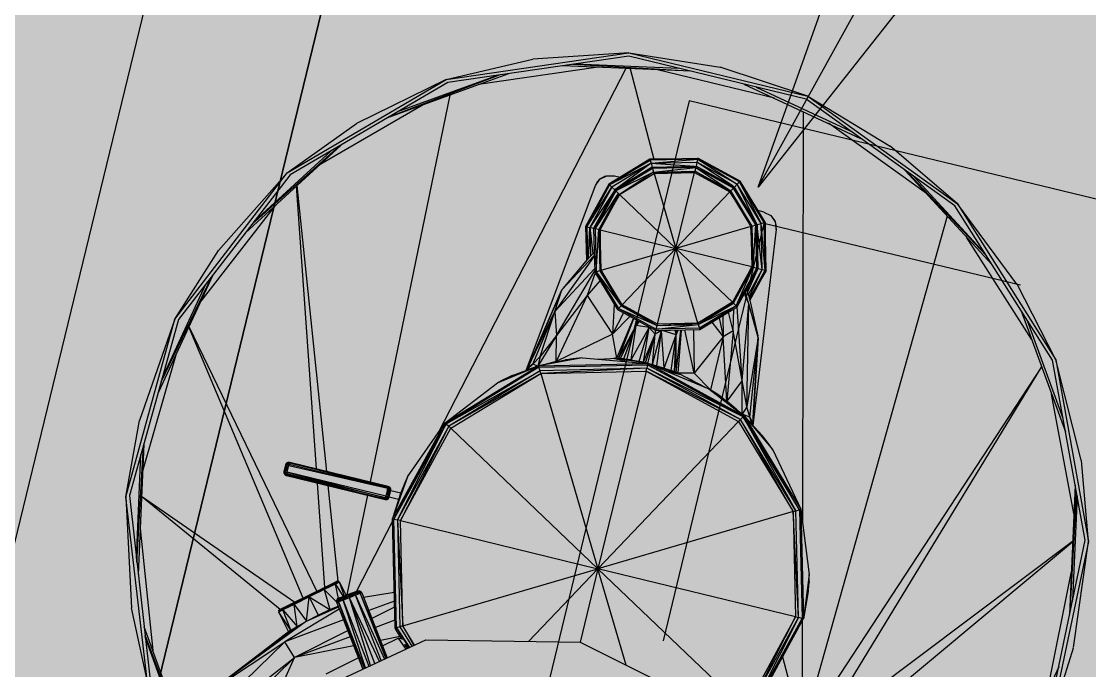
# Model space of a CAD drawing. Header units: millimetres. Extents: x 4980 to 19099, y 3891 to 5773.
# Drawn here: x 12221.74 to 12253.32, y 4739.64 to 4758.84 of the extents above; entities that cross this region are included whole.
import ezdxf

# ---------------------------------------------------------------- set-up
doc = ezdxf.new("R2010")
doc.units = ezdxf.units.MM
doc.linetypes.add('DASHED', pattern=[19.05, 12.7, -6.35])
doc.layers.add('Kıtc-002 Çizgi', color=7, linetype='Continuous')
doc.layers.add('Kıtc-031 Müşteri Mevcut', color=30, linetype='Continuous')
doc.styles.get("Standard").update_dxf_attribs({"font": 'stylu.ttf', "height": 10})
doc.dimstyles.new('ISO-25', dxfattribs={"dimtxt": 2.5, "dimasz": 5, "dimexe": 1.25, "dimexo": 0.625, "dimtad": 1, "dimdec": 0, "dimtxsty": 'Standard', "dimblk": 'ARCHTICK', "dimcen": 2.5, "dimclrd": 256, "dimclre": 256, "dimclrt": 256, "dimadec": 0, "dimazin": 0, "dimtfac": 1, "dimtdec": 0, "dimtmove": 0, "dimatfit": 3, "dimldrblk": 'ARCHTICK', "dimfxl": 1, "dimlwd": -1, "dimlwe": -1, "dimarcsym": 0})

# ---------------------------------------------------------------- blocks, each defined once
blk = doc.blocks.new('A$C4DAE0E02')
at = {"layer": 'Kıtc-002 Çizgi'}
blk.add_lwpolyline([(0, 0), (48.305, 0), (48.305, 57), (0, 57)], close=True, dxfattribs=at)
blk = doc.blocks.new('A$C3AF727DF')
at = {"layer": 'Kıtc-002 Çizgi'}
blk.add_lwpolyline([(0, 0), (90, 0), (90, 52), (0, 52), (0, 0)], dxfattribs=at)
at = {"layer": 'Kıtc-002 Çizgi', "color": 4, "linetype": 'DASHED'}
blk.add_lwpolyline([(3, 3), (87, 3), (87, 49), (3, 49)], close=True, dxfattribs=at)
blk = doc.blocks.new('A$C2F745399')
at = {"layer": 'Kıtc-031 Müşteri Mevcut', "linetype": 'Continuous'}
for p, q in [((10.456, 46.607), (15.85, 47.402)), ((15.85, 47.402), (13.012, 47.209)), ((15.85, 47.402), (18.552, 46.975)), ((15.85, 47.402), (21.147, 46.113)), ((10.456, 46.607), (13.012, 47.209)), ((15.851, 47.302), (10.506, 46.519)), ((14.19, 47.059), (17.637, 46.868)), ((14.271, 47.07), (17.337, 46.941)), ((21.1, 46.025), (15.851, 47.302)), ((12.296, 46.781), (8.722, 45.475)), ((15.767, 46.936), (10.227, 36.178)), ((14.945, 46.971), (11.414, 46.46)), ((17.694, 46.854), (13.893, 47.015)), ((15.898, 46.93), (16.59, 44.258)), ((20.16, 46.054), (16.699, 46.896)), ((21.147, 46.113), (18.552, 46.975)), ((5.755, 43.846), (10.456, 46.607)), ((10.506, 46.519), (5.843, 43.789)), ((10.456, 46.607), (7.804, 45.307)), ((12.018, 46.741), (8.783, 45.511)), ((9.07, 45.679), (11.95, 46.731)), ((19.258, 46.473), (22.708, 44.87)), ((10.565, 46.149), (8.21, 34.707)), ((19.614, 46.387), (22.398, 45.093)), ((21.147, 46.113), (23.578, 44.638)), ((21.147, 46.113), (25.573, 42.929)), ((9.775, 45.86), (6.684, 44.064)), ((25.488, 42.873), (21.1, 46.025)), ((21.007, 45.661), (20.985, 33.56)), ((5.755, 43.846), (7.804, 45.307)), ((24.654, 43.238), (21.753, 45.315)), ((7.336, 44.663), (4.524, 42.08)), ((4.724, 42.34), (7.294, 44.638)), ((23.579, 44.637), (23.58, 44.636)), ((25.573, 42.929), (23.58, 44.636)), ((4.783, 42.416), (7.042, 44.492)), ((16.475, 44.256), (15.258, 43.515)), ((15.258, 43.515), (16.484, 44.223)), ((16.484, 44.223), (15.283, 43.493)), ((16.475, 44.256), (17.897, 44.288)), ((17.89, 44.256), (16.475, 44.256)), ((16.475, 44.256), (16.484, 44.223)), ((17.89, 44.256), (16.484, 44.223)), ((16.484, 44.223), (16.51, 44.136)), ((16.51, 44.136), (17.89, 44.256)), ((17.89, 44.256), (17.868, 44.167)), ((17.898, 44.288), (17.89, 44.256)), ((17.89, 44.256), (19.061, 43.515)), ((19.123, 43.581), (17.89, 44.256)), ((17.89, 44.256), (19.147, 43.605)), ((19.147, 43.605), (17.898, 44.288)), ((16.51, 44.136), (15.283, 43.493)), ((16.51, 44.136), (15.349, 43.429)), ((16.544, 44.02), (15.437, 43.345)), ((15.437, 43.345), (16.556, 43.98)), ((16.556, 43.98), (15.467, 43.316)), ((16.51, 44.136), (15.471, 43.366)), ((16.51, 44.136), (17.868, 44.167)), ((16.51, 44.136), (17.796, 44.048)), ((16.51, 44.136), (16.544, 44.02)), ((16.544, 44.02), (17.84, 44.049)), ((17.83, 44.009), (16.544, 44.02)), ((16.544, 44.02), (16.556, 43.98)), ((17.83, 44.009), (16.556, 43.98)), ((16.556, 43.98), (16.588, 43.871)), ((16.588, 43.871), (17.83, 44.009)), ((17.83, 44.009), (17.803, 43.898)), ((17.84, 44.049), (17.83, 44.009)), ((17.83, 44.009), (18.869, 43.316)), ((18.948, 43.397), (17.83, 44.009)), ((17.83, 44.009), (18.977, 43.427)), ((17.868, 44.167), (17.84, 44.049)), ((18.977, 43.427), (17.84, 44.049)), ((18.934, 43.451), (17.868, 44.167)), ((19.061, 43.515), (17.868, 44.167)), ((24.018, 43.929), (26.593, 41.126)), ((2.436, 39.52), (5.755, 43.846)), ((5.843, 43.789), (2.543, 39.511)), ((5.755, 43.846), (3.722, 41.556)), ((14.872, 43.472), (15.001, 43.659)), ((14.912, 43.553), (15.001, 43.659)), ((15.001, 43.659), (15.202, 43.766)), ((15.156, 43.751), (15.001, 43.659)), ((15.025, 43.68), (15.001, 43.659)), ((15.025, 43.68), (15.156, 43.751)), ((15.156, 43.751), (15.202, 43.766)), ((15.202, 43.766), (15.429, 43.766)), ((15.429, 43.766), (15.601, 43.724)), ((16.588, 43.871), (15.467, 43.316)), ((16.588, 43.871), (15.581, 43.208)), ((15.581, 43.208), (16.599, 43.829)), ((16.588, 43.871), (17.803, 43.898)), ((16.588, 43.871), (17.793, 43.857)), ((16.588, 43.871), (16.599, 43.829)), ((16.599, 43.829), (17.793, 43.857)), ((16.599, 43.829), (17.247, 41.616)), ((17.247, 41.616), (17.793, 43.857)), ((17.803, 43.898), (17.793, 43.857)), ((17.793, 43.857), (18.84, 43.284)), ((18.84, 43.284), (17.803, 43.898)), ((18.869, 43.316), (17.803, 43.898)), ((19.123, 43.581), (19.147, 43.605)), ((19.887, 42.389), (19.147, 43.605)), ((24.062, 43.897), (26.424, 41.393)), ((24.303, 43.724), (26.377, 41.467)), ((6.62, 35.094), (6.033, 43.466)), ((6.04, 43.473), (6.915, 35.022)), ((12.82, 38.008), (14.872, 43.472)), ((15.258, 43.515), (14.575, 42.266)), ((15.258, 43.515), (14.608, 42.258)), ((15.283, 43.493), (14.608, 42.258)), ((14.608, 42.258), (15.349, 43.429)), ((15.349, 43.429), (14.697, 42.237)), ((15.418, 43.311), (14.697, 42.237)), ((15.437, 43.345), (14.814, 42.208)), ((15.467, 43.316), (14.814, 42.208)), ((15.467, 43.316), (14.855, 42.198)), ((14.912, 43.553), (14.872, 43.472)), ((15.283, 43.493), (15.258, 43.515)), ((15.349, 43.429), (15.283, 43.493)), ((15.437, 43.345), (15.349, 43.429)), ((15.467, 43.316), (15.437, 43.345)), ((15.549, 43.239), (15.467, 43.316)), ((18.84, 43.284), (17.247, 41.616)), ((18.84, 43.284), (18.869, 43.316)), ((19.502, 42.277), (18.84, 43.284)), ((18.84, 43.284), (19.46, 42.264)), ((18.869, 43.316), (18.948, 43.397)), ((19.502, 42.277), (18.869, 43.316)), ((18.948, 43.397), (18.977, 43.427)), ((19.61, 42.308), (18.948, 43.397)), ((19.65, 42.32), (18.948, 43.397)), ((18.977, 43.427), (19.061, 43.515)), ((19.65, 42.32), (18.977, 43.427)), ((19.061, 43.515), (19.123, 43.581)), ((19.629, 42.354), (19.061, 43.515)), ((19.766, 42.354), (19.061, 43.515)), ((19.123, 43.581), (19.766, 42.354)), ((19.855, 42.38), (19.123, 43.581)), ((19.887, 42.389), (19.123, 43.581)), ((14.855, 42.198), (15.549, 43.239)), ((15.549, 43.239), (14.965, 42.171)), ((15.581, 43.208), (14.965, 42.171)), ((15.008, 42.161), (15.581, 43.208)), ((15.581, 43.208), (15.549, 43.239)), ((15.581, 43.208), (17.247, 41.616)), ((5.402, 42.887), (3.199, 40.059)), ((19.85, 42.69), (19.678, 42.732)), ((19.85, 42.69), (20.052, 42.585)), ((28.375, 38.306), (25.488, 42.873)), ((27.33, 40.556), (25.573, 42.929)), ((25.573, 42.929), (28.48, 38.315)), ((19.65, 42.32), (19.766, 42.354)), ((19.766, 42.354), (19.855, 42.38)), ((19.798, 40.995), (19.766, 42.354)), ((19.887, 40.974), (19.766, 42.354)), ((19.855, 42.38), (19.887, 42.389)), ((19.887, 40.974), (19.855, 42.38)), ((19.887, 42.389), (19.887, 40.974)), ((19.919, 40.966), (19.887, 42.389)), ((20.052, 42.585), (20.086, 42.551)), ((20.052, 42.585), (20.182, 42.398)), ((20.086, 42.551), (20.169, 42.428)), ((20.086, 42.551), (20.182, 42.398)), ((20.169, 42.428), (20.182, 42.398)), ((20.182, 42.398), (20.212, 42.263)), ((20.182, 42.398), (20.21, 42.173)), ((25.266, 42.571), (21.176, 28.042)), ((14.575, 42.266), (14.62, 41.28)), ((14.608, 42.258), (14.575, 42.266)), ((14.575, 42.266), (14.599, 41.253)), ((14.608, 42.258), (14.697, 42.237)), ((14.608, 42.258), (14.631, 41.292)), ((14.66, 41.327), (14.697, 42.237)), ((14.697, 42.237), (14.787, 41.451)), ((14.814, 42.208), (14.697, 42.237)), ((14.697, 42.237), (14.717, 41.387)), ((14.855, 42.198), (14.814, 42.208)), ((14.814, 42.208), (14.845, 40.913)), ((14.855, 42.198), (14.885, 40.924)), ((14.965, 42.171), (14.855, 42.198)), ((14.885, 40.924), (14.965, 42.171)), ((14.965, 42.171), (14.994, 40.956)), ((15.008, 42.161), (14.965, 42.171)), ((15.008, 42.161), (14.994, 40.956)), ((15.036, 40.969), (15.008, 42.161)), ((15.008, 42.161), (17.247, 41.616)), ((19.46, 42.264), (17.247, 41.616)), ((19.46, 42.264), (19.502, 42.277)), ((19.53, 41.061), (19.46, 42.264)), ((19.46, 42.264), (19.487, 41.071)), ((19.502, 42.277), (19.61, 42.308)), ((19.53, 41.061), (19.502, 42.277)), ((20.21, 42.173), (19.522, 36.377)), ((19.53, 41.061), (19.61, 42.308)), ((19.61, 42.308), (19.65, 42.32)), ((19.64, 41.034), (19.61, 42.308)), ((19.65, 42.32), (19.64, 41.034)), ((19.68, 41.024), (19.65, 42.32)), ((19.798, 40.995), (19.651, 42.281)), ((20.21, 42.173), (20.212, 42.263)), ((27.756, 38.935), (25.834, 41.952)), ((2.436, 39.52), (3.722, 41.556)), ((14.834, 41.39), (13.662, 39.753)), ((13.877, 40.39), (14.833, 41.408)), ((14.832, 41.493), (14.687, 41.36)), ((15.036, 40.969), (17.247, 41.616)), ((15.655, 39.949), (17.247, 41.616)), ((16.702, 39.376), (17.247, 41.616)), ((17.896, 39.404), (17.247, 41.616)), ((18.914, 40.025), (17.247, 41.616)), ((19.487, 41.071), (17.247, 41.616)), ((13.91, 40.425), (14.687, 41.36)), ((19.487, 41.071), (18.914, 40.025)), ((18.946, 39.994), (19.487, 41.071)), ((18.946, 39.994), (19.53, 41.061)), ((19.028, 39.916), (19.53, 41.061)), ((19.487, 41.071), (19.53, 41.061)), ((19.53, 41.061), (19.64, 41.034)), ((3.553, 40.822), (1.935, 37.341)), ((2.027, 37.668), (3.526, 40.787)), ((13.662, 39.753), (14.843, 41.007)), ((13.716, 39.039), (14.844, 40.956)), ((14.857, 40.894), (14.626, 40.221)), ((14.885, 40.924), (14.845, 40.913)), ((14.845, 40.913), (15.547, 39.836)), ((14.845, 40.913), (15.518, 39.805)), ((14.994, 40.956), (14.885, 40.924)), ((14.885, 40.924), (15.626, 39.917)), ((14.885, 40.924), (15.547, 39.836)), ((15.036, 40.969), (14.994, 40.956)), ((14.994, 40.956), (15.626, 39.917)), ((15.036, 40.969), (15.626, 39.917)), ((15.655, 39.949), (15.036, 40.969)), ((19.028, 39.916), (19.64, 41.034)), ((19.058, 39.888), (19.64, 41.034)), ((19.058, 39.888), (19.68, 41.024)), ((19.367, 40.313), (19.66, 40.986)), ((19.39, 40.25), (19.798, 40.995)), ((19.413, 40.17), (19.798, 40.995)), ((19.422, 40.124), (19.887, 40.974)), ((19.919, 40.966), (19.426, 40.11)), ((19.433, 40.076), (19.919, 40.966)), ((19.64, 41.034), (19.68, 41.024)), ((19.68, 41.024), (19.798, 40.995)), ((19.798, 40.995), (19.887, 40.974)), ((19.887, 40.974), (19.919, 40.966)), ((2.055, 37.768), (3.353, 40.562)), ((15, 40.658), (14.626, 40.221)), ((27.33, 40.555), (27.33, 40.556)), ((27.33, 40.555), (27.331, 40.553)), ((28.48, 38.315), (27.331, 40.553)), ((13.877, 40.39), (12.864, 38.079)), ((12.864, 38.079), (13.864, 40.37)), ((13.662, 39.753), (13.877, 40.39)), ((14.626, 40.221), (13.707, 38.269)), ((14.626, 40.221), (13.716, 39.039)), ((13.864, 40.37), (13.877, 40.39)), ((14.626, 40.221), (15.367, 39.074)), ((19.397, 39.976), (19.269, 40.272)), ((19.397, 39.976), (19.294, 40.318)), ((19.404, 40.212), (19.336, 40.396)), ((19.403, 40.214), (19.404, 40.212)), ((19.404, 40.212), (19.664, 39.027)), ((15.421, 39.966), (15.367, 39.074)), ((15.547, 39.836), (15.518, 39.805)), ((15.518, 39.805), (16.656, 39.184)), ((15.626, 39.917), (15.547, 39.836)), ((15.547, 39.836), (16.692, 39.335)), ((15.547, 39.836), (16.665, 39.224)), ((15.655, 39.949), (15.626, 39.917)), ((15.626, 39.917), (16.692, 39.335)), ((15.655, 39.949), (16.692, 39.335)), ((16.702, 39.376), (15.655, 39.949)), ((18.914, 40.025), (17.896, 39.404)), ((17.907, 39.362), (18.914, 40.025)), ((17.907, 39.362), (18.946, 39.994)), ((17.907, 39.362), (19.028, 39.916)), ((19.028, 39.916), (17.939, 39.253)), ((19.028, 39.916), (17.951, 39.213)), ((17.951, 39.213), (19.058, 39.888)), ((18.914, 40.025), (18.946, 39.994)), ((18.935, 39.173), (18.955, 39.824)), ((19.028, 39.916), (18.946, 39.994)), ((19.058, 39.888), (19.028, 39.916)), ((19.2, 37.704), (19.057, 39.887)), ((19.2, 37.704), (19.397, 39.976)), ((19.346, 36.927), (19.397, 39.976)), ((19.678, 38.979), (19.397, 39.976)), ((0.984, 34.264), (2.436, 39.52)), ((2.543, 39.511), (1.087, 34.308)), ((2.436, 39.52), (1.384, 36.528)), ((12.864, 38.079), (13.662, 39.753)), ((13.019, 38.189), (13.662, 39.753)), ((13.229, 38.415), (13.662, 39.753)), ((13.662, 39.753), (13.716, 39.039)), ((15.701, 39.705), (15.367, 39.074)), ((15.883, 39.605), (15.367, 39.074)), ((15.496, 38.368), (15.995, 39.544)), ((15.551, 38.363), (16.005, 39.54)), ((16.07, 39.339), (16.087, 39.494)), ((18.527, 39.564), (18.64, 39.004)), ((18.635, 39.63), (18.64, 39.004)), ((18.935, 39.173), (18.803, 39.733)), ((27.451, 39.768), (28.76, 36.186)), ((27.633, 39.481), (28.686, 36.599)), ((6.226, 31.274), (2.843, 39.293)), ((2.849, 39.306), (6.628, 31.473)), ((15.551, 38.363), (16.07, 39.339)), ((15.606, 38.358), (16.07, 39.339)), ((15.711, 38.346), (16.07, 39.339)), ((15.924, 38.315), (16.07, 39.339)), ((15.924, 38.315), (16.451, 39.274)), ((16.07, 39.339), (16.126, 39.473)), ((16.161, 39.453), (16.07, 39.339)), ((16.451, 39.274), (16.07, 39.339)), ((16.156, 38.274), (16.451, 39.274)), ((16.283, 38.248), (16.451, 39.274)), ((16.451, 39.274), (16.457, 39.293)), ((16.463, 39.289), (16.451, 39.274)), ((16.631, 39.082), (16.451, 39.274)), ((16.554, 38.182), (16.821, 39.188)), ((16.815, 39.187), (16.631, 39.082)), ((16.631, 39.082), (16.656, 39.184)), ((16.665, 39.224), (16.656, 39.184)), ((16.656, 39.184), (17.951, 39.213)), ((16.665, 39.224), (17.907, 39.362)), ((16.665, 39.224), (16.692, 39.335)), ((17.939, 39.253), (16.665, 39.224)), ((16.677, 38.147), (16.821, 39.188)), ((16.692, 39.335), (17.896, 39.404)), ((16.702, 39.376), (16.692, 39.335)), ((16.692, 39.335), (17.907, 39.362)), ((17.896, 39.404), (16.702, 39.376)), ((16.9, 38.078), (16.822, 39.188)), ((17.252, 39.056), (16.835, 39.188)), ((17.218, 39.196), (17.252, 39.056)), ((17.306, 39.199), (17.252, 39.056)), ((17.252, 39.056), (17.264, 39.197)), ((17.257, 37.949), (17.396, 39.2)), ((17.311, 37.926), (17.408, 39.201)), ((17.788, 37.921), (17.507, 39.203)), ((17.769, 39.209), (17.788, 37.921)), ((17.896, 39.404), (17.907, 39.362)), ((17.907, 39.362), (17.939, 39.253)), ((17.951, 39.213), (17.939, 39.253)), ((18.308, 39.43), (18.64, 39.004)), ((18.935, 39.173), (18.64, 39.004)), ((18.935, 39.173), (18.75, 37.1)), ((19.2, 37.704), (18.935, 39.173)), ((13.716, 39.039), (13.167, 38.135)), ((13.716, 39.039), (13.229, 38.415)), ((15.367, 39.074), (13.707, 38.269)), ((13.707, 38.269), (13.716, 39.039)), ((15.496, 38.368), (15.367, 39.074)), ((16.283, 38.248), (16.631, 39.082)), ((16.351, 38.232), (16.631, 39.082)), ((16.42, 38.215), (16.631, 39.082)), ((16.554, 38.182), (16.631, 39.082)), ((16.9, 38.078), (17.252, 39.056)), ((17.103, 38.008), (17.252, 39.056)), ((17.203, 37.97), (17.252, 39.056)), ((17.257, 37.949), (17.252, 39.056)), ((18.64, 39.004), (17.788, 37.921)), ((18.64, 39.004), (18.27, 37.434)), ((18.75, 37.1), (18.64, 39.004)), ((19.678, 38.979), (19.346, 36.927)), ((19.428, 36.629), (19.678, 38.979)), ((19.516, 36.46), (19.678, 38.979)), ((19.68, 38.954), (19.516, 36.46)), ((19.68, 38.954), (19.678, 38.979)), ((2.473, 38.495), (1.478, 35.031)), ((13.229, 38.415), (13.019, 38.189)), ((13.229, 38.415), (13.167, 38.135)), ((14.481, 38.376), (13.19, 38.142)), ((14.29, 38.359), (13.19, 38.142)), ((14.128, 38.34), (13.19, 38.142)), ((14.022, 38.324), (13.19, 38.142)), ((13.19, 38.142), (13.983, 38.319)), ((13.226, 38.15), (13.707, 38.269)), ((13.707, 38.269), (13.345, 38.176)), ((13.707, 38.269), (13.778, 38.273)), ((14.022, 38.324), (13.983, 38.319)), ((14.128, 38.34), (14.022, 38.324)), ((14.29, 38.359), (14.128, 38.34)), ((14.481, 38.376), (14.29, 38.359)), ((14.481, 38.376), (16.42, 38.215)), ((14.945, 38.337), (15.496, 38.368)), ((15.771, 38.269), (15.389, 38.362)), ((16.351, 38.232), (15.431, 38.364)), ((16.283, 38.248), (15.434, 38.365)), ((16.156, 38.274), (15.443, 38.366)), ((15.924, 38.315), (15.458, 38.366)), ((15.711, 38.346), (15.476, 38.367)), ((15.496, 38.368), (15.551, 38.363)), ((15.551, 38.363), (15.606, 38.358)), ((15.711, 38.346), (15.551, 38.362)), ((15.606, 38.358), (15.711, 38.346)), ((15.711, 38.346), (15.924, 38.315)), ((15.924, 38.315), (16.156, 38.274)), ((16.156, 38.274), (16.283, 38.248)), ((16.283, 38.248), (16.351, 38.232)), ((16.351, 38.232), (16.42, 38.215)), ((16.395, 38.217), (16.351, 38.232)), ((29.341, 32.99), (28.375, 38.306)), ((29.232, 35.348), (28.48, 38.315)), ((28.48, 38.315), (29.44, 32.948)), ((10.425, 36.461), (13.186, 38.141)), ((10.451, 36.431), (13.186, 38.141)), ((13.197, 38.102), (10.451, 36.431)), ((10.451, 36.431), (13.228, 37.997)), ((13.228, 37.997), (10.53, 36.355)), ((13.252, 37.915), (10.53, 36.355)), ((10.593, 36.296), (13.252, 37.915)), ((11.969, 37.64), (13.186, 38.141)), ((12.138, 37.729), (13.186, 38.141)), ((12.284, 37.799), (13.186, 38.141)), ((12.383, 37.845), (13.186, 38.141)), ((12.418, 37.861), (13.186, 38.141)), ((13.019, 38.189), (12.853, 38.034)), ((12.853, 38.034), (13.167, 38.135)), ((12.864, 38.079), (12.853, 38.034)), ((13.019, 38.189), (12.864, 38.079)), ((13.167, 38.135), (13.019, 38.189)), ((13.104, 38.111), (13.085, 38.109)), ((13.137, 38.123), (13.102, 38.114)), ((13.167, 38.135), (13.177, 38.138)), ((13.19, 38.141), (13.186, 38.141)), ((13.186, 38.141), (13.197, 38.102)), ((13.19, 38.141), (16.42, 38.215)), ((13.197, 38.102), (16.41, 38.176)), ((13.228, 37.997), (13.197, 38.102)), ((16.384, 38.069), (13.228, 37.997)), ((13.252, 37.915), (13.228, 37.997)), ((16.384, 38.069), (13.252, 37.915)), ((13.252, 37.915), (16.364, 37.986)), ((13.252, 37.915), (14.942, 32.142)), ((16.364, 37.986), (14.942, 32.142)), ((16.364, 37.986), (16.384, 38.069)), ((19.155, 36.554), (16.364, 37.986)), ((16.364, 37.986), (19.095, 36.493)), ((16.41, 38.176), (16.384, 38.069)), ((19.155, 36.554), (16.384, 38.069)), ((19.231, 36.634), (16.384, 38.069)), ((16.42, 38.215), (16.41, 38.176)), ((19.231, 36.634), (16.41, 38.176)), ((16.41, 38.176), (19.258, 36.663)), ((16.42, 38.215), (16.554, 38.182)), ((16.424, 38.213), (16.42, 38.215)), ((17.396, 37.883), (16.424, 38.214)), ((16.424, 38.213), (18.216, 37.467)), ((16.424, 38.213), (19.258, 36.663)), ((17.399, 37.881), (16.497, 38.183)), ((16.554, 38.182), (16.677, 38.147)), ((16.554, 38.182), (17.389, 37.887)), ((16.677, 38.147), (16.9, 38.078)), ((16.677, 38.147), (17.381, 37.891)), ((16.9, 38.078), (17.103, 38.008)), ((16.9, 38.078), (17.364, 37.899)), ((17.429, 37.866), (17.021, 37.965)), ((17.103, 38.008), (17.203, 37.97)), ((17.103, 38.008), (17.339, 37.911)), ((17.311, 37.926), (17.103, 38.008)), ((17.203, 37.97), (17.257, 37.949)), ((17.257, 37.949), (17.311, 37.926)), ((17.311, 37.926), (18.153, 37.493)), ((17.788, 37.921), (17.311, 37.926)), ((18.27, 37.434), (17.788, 37.921)), ((28.055, 38.115), (21.331, 27.865)), ((21.49, 27.332), (28.058, 38.107)), ((10.424, 36.461), (11.969, 37.64)), ((12.138, 37.729), (11.969, 37.64)), ((12.284, 37.799), (12.138, 37.729)), ((12.383, 37.845), (12.284, 37.799)), ((12.418, 37.861), (12.383, 37.845)), ((17.788, 37.646), (17.58, 37.788)), ((17.938, 37.583), (17.681, 37.736)), ((19.2, 37.704), (18.75, 37.1)), ((19.206, 36.713), (19.2, 37.704)), ((19.346, 36.927), (19.2, 37.704)), ((18.216, 37.467), (19.258, 36.663)), ((18.265, 37.436), (18.216, 37.467)), ((18.265, 37.436), (18.27, 37.434)), ((18.27, 37.434), (18.281, 37.426)), ((18.377, 37.364), (18.281, 37.426)), ((18.377, 37.364), (19.258, 36.663)), ((18.512, 37.273), (18.377, 37.364)), ((18.512, 37.273), (19.258, 36.663)), ((18.601, 37.21), (18.512, 37.273)), ((29.01, 33.774), (28.352, 37.304)), ((18.601, 37.21), (19.258, 36.663)), ((18.632, 37.188), (18.601, 37.21)), ((18.632, 37.188), (19.258, 36.663)), ((18.675, 37.152), (18.75, 37.1)), ((18.75, 37.1), (18.706, 37.126)), ((18.75, 37.1), (19.206, 36.713)), ((19.038, 36.847), (18.75, 37.1)), ((19.346, 36.927), (19.206, 36.713)), ((19.206, 36.713), (19.241, 36.677)), ((19.428, 36.629), (19.206, 36.713)), ((19.258, 36.663), (19.231, 36.634)), ((19.261, 36.659), (19.258, 36.663)), ((19.261, 36.66), (19.296, 36.621)), ((19.999, 35.816), (19.261, 36.66)), ((19.261, 36.66), (20.109, 35.659)), ((19.902, 35.945), (19.261, 36.66)), ((19.835, 36.032), (19.261, 36.66)), ((19.261, 36.659), (20.94, 33.899)), ((19.428, 36.629), (19.346, 36.927)), ((0.984, 34.264), (1.384, 36.527)), ((1.385, 36.53), (1.384, 36.528)), ((8.871, 33.624), (10.421, 36.459)), ((8.908, 33.611), (10.421, 36.459)), ((10.451, 36.431), (8.908, 33.611)), ((9.015, 33.585), (10.451, 36.431)), ((10.53, 36.355), (9.015, 33.585)), ((10.53, 36.355), (9.099, 33.565)), ((9.314, 34.859), (10.421, 36.459)), ((10.425, 36.461), (10.421, 36.459)), ((10.421, 36.459), (10.451, 36.431)), ((10.451, 36.431), (10.53, 36.355)), ((10.593, 36.296), (10.53, 36.355)), ((19.095, 36.493), (14.942, 32.142)), ((19.095, 36.493), (19.155, 36.554)), ((19.095, 36.493), (20.713, 33.833)), ((19.231, 36.634), (19.155, 36.554)), ((20.713, 33.833), (19.155, 36.554)), ((20.796, 33.857), (19.155, 36.554)), ((19.231, 36.634), (20.796, 33.857)), ((20.902, 33.888), (19.231, 36.634)), ((19.231, 36.634), (20.94, 33.899)), ((19.288, 36.631), (19.505, 36.415)), ((19.303, 36.615), (19.296, 36.621)), ((19.303, 36.614), (19.812, 36.061)), ((19.326, 36.593), (19.317, 36.599)), ((19.505, 36.415), (19.428, 36.629)), ((19.516, 36.46), (19.428, 36.629)), ((19.505, 36.415), (19.516, 36.46)), ((9.099, 33.565), (10.593, 36.296)), ((10.593, 36.296), (14.942, 32.142)), ((19.835, 36.032), (19.812, 36.061)), ((19.902, 35.945), (19.835, 36.032)), ((1.309, 32.327), (1.501, 35.787)), ((1.512, 35.826), (1.348, 31.972)), ((19.999, 35.816), (19.902, 35.945)), ((20.109, 35.659), (19.999, 35.816)), ((1.296, 32.44), (1.427, 35.524)), ((20.109, 35.659), (20.94, 33.899)), ((5.706, 35.213), (5.659, 35.019)), ((5.719, 35.21), (5.659, 35.019)), ((5.672, 35.016), (5.719, 35.21)), ((5.755, 35.202), (5.672, 35.016)), ((5.731, 35.259), (5.706, 35.213)), ((5.719, 35.21), (5.706, 35.213)), ((5.708, 35.007), (5.755, 35.202)), ((5.719, 35.21), (5.731, 35.259)), ((5.719, 35.21), (5.741, 35.25)), ((5.755, 35.202), (5.719, 35.21)), ((5.775, 35.286), (5.731, 35.259)), ((5.731, 35.259), (5.741, 35.25)), ((5.741, 35.25), (5.775, 35.286)), ((5.779, 35.273), (5.741, 35.25)), ((5.741, 35.25), (5.768, 35.224)), ((5.755, 35.202), (5.741, 35.25)), ((5.756, 34.995), (5.755, 35.202)), ((5.803, 35.19), (5.755, 35.202)), ((5.756, 34.995), (5.803, 35.19)), ((5.768, 35.224), (5.779, 35.273)), ((5.768, 35.224), (5.79, 35.238)), ((5.768, 35.224), (5.803, 35.19)), ((5.827, 35.287), (5.775, 35.286)), ((5.775, 35.286), (5.824, 35.274)), ((5.775, 35.286), (5.779, 35.273)), ((5.824, 35.274), (5.779, 35.273)), ((5.779, 35.273), (5.79, 35.238)), ((5.824, 35.274), (5.79, 35.238)), ((5.79, 35.238), (5.815, 35.238)), ((5.803, 35.19), (5.79, 35.238)), ((5.815, 35.238), (5.803, 35.19)), ((5.803, 35.19), (8.73, 34.529)), ((5.824, 35.274), (5.815, 35.238)), ((5.815, 35.238), (8.73, 34.529)), ((5.827, 35.287), (5.824, 35.274)), ((5.824, 35.274), (8.739, 34.565)), ((8.73, 34.529), (5.824, 35.274)), ((8.739, 34.565), (5.827, 35.287)), ((8.742, 34.578), (5.827, 35.287)), ((29.232, 35.348), (29.233, 35.347)), ((29.44, 32.948), (29.233, 35.346)), ((5.659, 35.019), (5.672, 35.016)), ((5.659, 35.019), (5.66, 34.967)), ((5.66, 34.967), (5.672, 35.016)), ((5.66, 34.967), (5.673, 34.971)), ((5.697, 34.933), (5.66, 34.967)), ((5.66, 34.967), (5.687, 34.924)), ((5.672, 35.016), (5.708, 35.007)), ((5.672, 35.016), (5.673, 34.971)), ((5.673, 34.971), (5.708, 35.007)), ((5.673, 34.971), (5.708, 34.981)), ((5.687, 34.924), (5.697, 34.933)), ((5.736, 34.912), (5.687, 34.924)), ((5.687, 34.924), (5.732, 34.898)), ((5.722, 34.96), (5.697, 34.933)), ((5.744, 34.947), (5.697, 34.933)), ((5.736, 34.912), (5.697, 34.933)), ((5.708, 35.007), (5.756, 34.995)), ((5.708, 34.981), (5.708, 35.007)), ((5.708, 34.981), (5.756, 34.995)), ((5.722, 34.96), (5.756, 34.995)), ((5.744, 34.947), (5.722, 34.96)), ((5.736, 34.912), (5.732, 34.898)), ((5.732, 34.898), (8.647, 34.189)), ((5.744, 34.947), (5.736, 34.912)), ((5.736, 34.912), (8.647, 34.189)), ((8.651, 34.202), (5.736, 34.912)), ((5.756, 34.995), (5.744, 34.947)), ((5.744, 34.947), (8.651, 34.202)), ((8.659, 34.237), (5.744, 34.947)), ((5.756, 34.995), (8.659, 34.237)), ((8.671, 34.286), (5.756, 34.995)), ((9.314, 34.859), (8.87, 33.624)), ((9.314, 34.859), (9.232, 34.686)), ((6.865, 31.591), (6.65, 34.675)), ((6.959, 34.6), (7.251, 31.776)), ((8.718, 34.48), (8.671, 34.286)), ((8.671, 34.286), (8.767, 34.469)), ((8.718, 34.48), (8.73, 34.529)), ((8.753, 34.517), (8.718, 34.48)), ((8.718, 34.48), (8.766, 34.495)), ((8.767, 34.469), (8.718, 34.48)), ((8.767, 34.469), (8.72, 34.274)), ((8.72, 34.274), (8.803, 34.46)), ((8.73, 34.529), (8.739, 34.565)), ((8.73, 34.529), (8.753, 34.517)), ((8.739, 34.565), (8.742, 34.578)), ((8.739, 34.565), (8.778, 34.543)), ((8.739, 34.565), (8.753, 34.517)), ((8.742, 34.578), (8.778, 34.543)), ((8.787, 34.553), (8.742, 34.578)), ((8.778, 34.543), (8.753, 34.517)), ((8.753, 34.517), (8.802, 34.505)), ((8.753, 34.517), (8.766, 34.495)), ((8.803, 34.46), (8.756, 34.265)), ((8.802, 34.505), (8.766, 34.495)), ((8.803, 34.46), (8.766, 34.495)), ((8.766, 34.495), (8.767, 34.469)), ((8.803, 34.46), (8.767, 34.469)), ((8.768, 34.262), (8.816, 34.457)), ((8.787, 34.553), (8.778, 34.543)), ((8.802, 34.505), (8.778, 34.543)), ((8.787, 34.553), (8.802, 34.505)), ((8.815, 34.508), (8.787, 34.553)), ((8.815, 34.508), (8.802, 34.505)), ((8.803, 34.46), (8.802, 34.505)), ((8.816, 34.457), (8.802, 34.505)), ((8.816, 34.457), (8.803, 34.46)), ((8.816, 34.457), (8.815, 34.508)), ((8.816, 34.457), (9.109, 34.385)), ((9.232, 34.686), (8.87, 33.624)), ((9.168, 34.537), (8.87, 33.624)), ((9.129, 34.436), (8.87, 33.624)), ((9.129, 34.436), (9.114, 34.401)), ((9.168, 34.537), (9.129, 34.436)), ((9.232, 34.686), (9.168, 34.537)), ((29.046, 34.615), (28.883, 30.784)), ((0.984, 34.264), (1.15, 30.988)), ((1.612, 28.848), (0.984, 34.264)), ((1.087, 34.308), (1.689, 28.938)), ((1.446, 34.292), (5.983, 31.154)), ((5.541, 30.935), (1.446, 34.274)), ((8.129, 34.315), (7.521, 31.365)), ((8.647, 34.189), (8.651, 34.202)), ((8.647, 34.189), (8.699, 34.191)), ((8.651, 34.202), (8.659, 34.237)), ((8.651, 34.202), (8.695, 34.203)), ((8.699, 34.191), (8.651, 34.202)), ((8.659, 34.237), (8.671, 34.286)), ((8.659, 34.237), (8.685, 34.238)), ((8.695, 34.203), (8.659, 34.237)), ((8.671, 34.286), (8.72, 34.274)), ((8.685, 34.238), (8.671, 34.286)), ((8.707, 34.252), (8.671, 34.286)), ((8.707, 34.252), (8.685, 34.238)), ((8.695, 34.203), (8.685, 34.238)), ((8.685, 34.238), (8.734, 34.227)), ((8.734, 34.227), (8.695, 34.203)), ((8.699, 34.191), (8.695, 34.203)), ((8.699, 34.191), (8.744, 34.217)), ((8.756, 34.265), (8.707, 34.252)), ((8.734, 34.227), (8.707, 34.252)), ((8.72, 34.274), (8.756, 34.265)), ((8.756, 34.265), (8.734, 34.227)), ((8.744, 34.217), (8.734, 34.227)), ((8.744, 34.217), (8.768, 34.262)), ((8.756, 34.265), (8.768, 34.262)), ((9.049, 34.194), (8.768, 34.262)), ((9.114, 34.401), (8.87, 33.624)), ((28.9, 30.865), (29.093, 34.353)), ((29.104, 34.296), (28.973, 31.217)), ((20.713, 33.833), (14.942, 32.142)), ((20.713, 33.833), (20.796, 33.857)), ((20.869, 30.7), (20.713, 33.833)), ((20.713, 33.833), (20.785, 30.72)), ((20.796, 33.857), (20.902, 33.888)), ((20.869, 30.7), (20.796, 33.857)), ((20.94, 33.899), (20.902, 33.888)), ((20.902, 33.888), (20.976, 30.674)), ((20.94, 33.895), (20.94, 33.899)), ((20.94, 33.895), (21.015, 30.665)), ((20.941, 33.895), (21.189, 31.969)), ((8.87, 33.545), (7.805, 31.476)), ((8.871, 33.624), (8.869, 33.62)), ((8.944, 30.39), (8.869, 33.62)), ((8.869, 33.62), (8.908, 33.611)), ((8.983, 30.398), (8.869, 33.62)), ((8.908, 33.611), (9.015, 33.585)), ((8.983, 30.398), (8.908, 33.611)), ((9.015, 33.585), (9.171, 30.453)), ((9.099, 33.565), (9.015, 33.585)), ((9.015, 33.585), (9.088, 30.428)), ((9.171, 30.453), (9.099, 33.565)), ((9.099, 33.565), (14.942, 32.142)), ((1.406, 33.331), (1.779, 29.721)), ((28.975, 32.949), (21.49, 27.332)), ((21.944, 27.083), (28.974, 32.935)), ((28.243, 27.699), (29.341, 32.99)), ((29.44, 32.948), (28.314, 27.613)), ((28.999, 29.809), (29.44, 32.948)), ((9.171, 30.453), (14.942, 32.142)), ((12.89, 29.994), (14.942, 32.142)), ((14.942, 32.142), (14.414, 29.972)), ((15.777, 29.291), (14.942, 32.142)), ((19.292, 27.99), (14.942, 32.142)), ((20.785, 30.72), (14.942, 32.142)), ((21.189, 31.969), (21.015, 30.665)), ((21.182, 31.778), (21.189, 31.969)), ((28.227, 28.52), (28.937, 32.058)), ((7.118, 31.715), (6.807, 31.562)), ((6.821, 31.561), (7.141, 31.719)), ((6.821, 31.561), (7.163, 31.71)), ((7.163, 31.71), (6.837, 31.549)), ((7.179, 31.69), (6.837, 31.549)), ((7.179, 31.69), (6.851, 31.528)), ((7.041, 31.678), (7.118, 31.715)), ((7.118, 31.715), (7.258, 31.777)), ((7.232, 31.772), (7.118, 31.715)), ((7.118, 31.715), (7.141, 31.719)), ((7.141, 31.719), (7.258, 31.777)), ((7.283, 31.769), (7.141, 31.719)), ((7.141, 31.719), (7.163, 31.71)), ((7.163, 31.71), (7.283, 31.769)), ((7.299, 31.749), (7.163, 31.71)), ((7.179, 31.69), (7.163, 31.71)), ((7.299, 31.749), (7.179, 31.69)), ((7.179, 31.69), (7.406, 31.32)), ((7.27, 31.265), (7.179, 31.69)), ((7.232, 31.772), (7.258, 31.777)), ((7.283, 31.769), (7.258, 31.777)), ((7.299, 31.749), (7.283, 31.769)), ((7.299, 31.749), (7.494, 31.354)), ((7.446, 31.335), (7.299, 31.749)), ((21.182, 31.778), (21.015, 30.665)), ((21.17, 31.616), (21.015, 30.665)), ((21.159, 31.508), (21.17, 31.616)), ((21.17, 31.616), (21.182, 31.778)), ((5.946, 31.108), (6.392, 31.328)), ((6.403, 31.306), (5.946, 31.108)), ((5.947, 31.129), (6.381, 31.35)), ((5.947, 31.129), (6.384, 31.345)), ((6.392, 31.328), (5.947, 31.129)), ((6.381, 31.35), (5.955, 31.14)), ((6.403, 31.306), (5.955, 31.085)), ((6.328, 30.593), (6.403, 31.306)), ((6.807, 31.562), (6.381, 31.35)), ((6.381, 31.35), (6.384, 31.345)), ((6.384, 31.345), (6.807, 31.562)), ((6.384, 31.345), (6.821, 31.561)), ((6.384, 31.345), (6.837, 31.549)), ((6.392, 31.328), (6.384, 31.345)), ((6.837, 31.549), (6.392, 31.328)), ((6.403, 31.306), (6.392, 31.328)), ((6.837, 31.549), (6.403, 31.306)), ((6.851, 31.528), (6.403, 31.306)), ((6.403, 31.306), (7.015, 30.933)), ((6.403, 31.306), (6.67, 30.769)), ((6.762, 31.54), (6.807, 31.563)), ((6.762, 31.54), (6.807, 31.562)), ((6.807, 31.562), (6.821, 31.561)), ((6.821, 31.561), (6.837, 31.549)), ((6.851, 31.528), (6.837, 31.549)), ((6.851, 31.528), (7.215, 31.161)), ((6.851, 31.528), (7.015, 30.933)), ((7.232, 31.238), (7.312, 31.283)), ((7.275, 31.269), (7.232, 31.238)), ((7.261, 31.209), (7.396, 31.301)), ((7.312, 31.283), (7.275, 31.269)), ((7.277, 31.255), (7.415, 31.323)), ((7.277, 31.255), (7.396, 31.301)), ((7.312, 31.283), (7.277, 31.255)), ((7.415, 31.323), (7.312, 31.283)), ((7.559, 31.365), (7.392, 31.261)), ((7.392, 31.261), (7.572, 31.331)), ((7.396, 31.301), (7.392, 31.261)), ((7.396, 31.301), (7.554, 31.378)), ((7.396, 31.301), (7.559, 31.365)), ((7.415, 31.323), (7.396, 31.301)), ((7.572, 31.331), (7.404, 31.211)), ((7.591, 31.284), (7.404, 31.211)), ((7.554, 31.378), (7.415, 31.323)), ((7.694, 31.432), (7.554, 31.378)), ((7.559, 31.365), (7.554, 31.378)), ((7.721, 31.429), (7.559, 31.365)), ((7.559, 31.365), (7.572, 31.331)), ((7.721, 31.429), (7.572, 31.331)), ((7.752, 31.402), (7.572, 31.331)), ((7.572, 31.331), (7.591, 31.284)), ((7.752, 31.402), (7.591, 31.284)), ((7.777, 31.356), (7.591, 31.284)), ((8.213, 29.276), (7.591, 31.284)), ((8.349, 29.34), (7.591, 31.284)), ((8.485, 29.403), (7.591, 31.284)), ((7.796, 31.472), (7.694, 31.432)), ((7.694, 31.432), (7.721, 31.429)), ((7.721, 31.429), (7.841, 31.476)), ((7.721, 31.429), (7.796, 31.472)), ((7.721, 31.429), (7.884, 31.453)), ((7.721, 31.429), (7.752, 31.402)), ((7.884, 31.453), (7.752, 31.402)), ((7.913, 31.41), (7.752, 31.402)), ((7.777, 31.356), (7.752, 31.402)), ((7.913, 31.41), (7.777, 31.356)), ((8.531, 29.424), (7.777, 31.356)), ((7.777, 31.356), (8.63, 29.469)), ((7.833, 31.487), (7.796, 31.472)), ((7.796, 31.472), (7.841, 31.476)), ((7.833, 31.487), (7.885, 31.492)), ((7.841, 31.476), (7.833, 31.487)), ((7.841, 31.476), (7.885, 31.492)), ((7.884, 31.453), (7.841, 31.476)), ((7.841, 31.476), (7.932, 31.471)), ((7.932, 31.471), (7.884, 31.453)), ((7.913, 31.41), (7.884, 31.453)), ((7.963, 31.43), (7.884, 31.453)), ((7.932, 31.471), (7.885, 31.492)), ((7.963, 31.43), (7.913, 31.41)), ((7.913, 31.41), (8.7, 29.503)), ((7.913, 31.41), (8.665, 29.485)), ((7.963, 31.43), (7.932, 31.471)), ((7.963, 31.43), (7.963, 31.428)), ((7.963, 31.428), (8.712, 29.508)), ((8.014, 31.298), (8.919, 31.453)), ((21.159, 31.508), (21.015, 30.665)), ((21.156, 31.47), (21.015, 30.665)), ((21.156, 31.47), (21.159, 31.508)), ((1.612, 28.848), (1.15, 30.988)), ((5.627, 30.971), (5.502, 30.888)), ((5.644, 30.986), (5.51, 30.913)), ((5.627, 30.971), (5.51, 30.913)), ((5.644, 30.986), (5.529, 30.93)), ((5.621, 30.947), (5.946, 31.108)), ((5.621, 30.947), (5.627, 30.971)), ((5.946, 31.108), (5.626, 30.922)), ((5.955, 31.085), (5.626, 30.922)), ((5.627, 30.971), (5.947, 31.129)), ((5.946, 31.108), (5.627, 30.971)), ((5.627, 30.971), (5.644, 30.986)), ((5.955, 31.14), (5.644, 30.986)), ((5.644, 30.986), (5.947, 31.129)), ((5.946, 31.108), (5.947, 31.129)), ((5.955, 31.085), (5.946, 31.108)), ((5.955, 31.14), (5.947, 31.129)), ((6, 31.162), (5.955, 31.14)), ((5.955, 31.085), (6.328, 30.593)), ((6.044, 30.436), (5.955, 31.085)), ((6.328, 30.593), (7.266, 31.015)), ((6.67, 30.769), (7.263, 31.024)), ((7.015, 30.933), (7.257, 31.038)), ((7.015, 30.933), (7.259, 31.033)), ((7.232, 31.238), (7.212, 31.19)), ((7.261, 31.209), (7.212, 31.19)), ((7.218, 31.138), (7.212, 31.19)), ((7.261, 31.209), (7.218, 31.138)), ((7.268, 31.158), (7.218, 31.138)), ((7.218, 31.138), (7.986, 29.171)), ((7.218, 31.137), (7.218, 31.138)), ((7.232, 31.238), (7.277, 31.255)), ((7.232, 31.238), (7.261, 31.209)), ((7.392, 31.261), (7.261, 31.209)), ((7.277, 31.255), (7.261, 31.209)), ((7.268, 31.158), (7.261, 31.209)), ((7.392, 31.261), (7.268, 31.158)), ((7.404, 31.211), (7.268, 31.158)), ((7.268, 31.158), (8.035, 29.193)), ((7.998, 29.176), (7.268, 31.158)), ((7.392, 31.261), (7.404, 31.211)), ((7.404, 31.211), (8.167, 29.256)), ((8.067, 29.209), (7.404, 31.211)), ((8.925, 31.185), (8.168, 30.904)), ((8.929, 31.007), (8.259, 30.67)), ((5.502, 30.888), (5.621, 30.947)), ((5.626, 30.922), (5.502, 30.888)), ((5.502, 30.888), (5.51, 30.913)), ((5.502, 30.888), (5.507, 30.862)), ((5.626, 30.922), (5.507, 30.862)), ((5.791, 30.288), (5.507, 30.862)), ((5.857, 30.326), (5.507, 30.862)), ((5.51, 30.913), (5.529, 30.93)), ((5.626, 30.922), (5.621, 30.947)), ((5.857, 30.326), (5.626, 30.922)), ((5.626, 30.922), (6.044, 30.436)), ((7.292, 30.947), (5.681, 29.983)), ((6.328, 30.593), (6.67, 30.769)), ((6.67, 30.769), (7.015, 30.933)), ((20.785, 30.72), (19.292, 27.99)), ((19.354, 27.93), (20.785, 30.72)), ((19.354, 27.93), (20.869, 30.7)), ((20.869, 30.7), (19.434, 27.855)), ((19.434, 27.855), (20.976, 30.674)), ((20.976, 30.674), (19.463, 27.826)), ((21.013, 30.661), (19.463, 27.826)), ((20.785, 30.72), (20.869, 30.7)), ((20.976, 30.674), (20.869, 30.7)), ((21.015, 30.665), (20.976, 30.674)), ((21.013, 30.661), (21.015, 30.665)), ((2.599, 27.478), (1.522, 30.427)), ((6.328, 30.593), (3.605, 28.598)), ((6.044, 30.436), (3.605, 28.598)), ((5.857, 30.326), (3.605, 28.598)), ((7.417, 30.627), (5.681, 29.983)), ((5.791, 30.288), (5.857, 30.326)), ((5.857, 30.326), (6.044, 30.436)), ((6.044, 30.436), (6.328, 30.593)), ((8.938, 30.617), (8.363, 30.404)), ((8.944, 30.386), (8.983, 30.398)), ((8.944, 30.39), (8.944, 30.386)), ((9.139, 30.065), (8.944, 30.386)), ((9.146, 30.063), (8.944, 30.386)), ((9.088, 30.428), (8.983, 30.398)), ((8.983, 30.398), (9.367, 29.812)), ((8.983, 30.398), (9.346, 29.801)), ((9.171, 30.453), (9.088, 30.428)), ((9.088, 30.428), (9.442, 29.847)), ((9.171, 30.453), (9.502, 29.874)), ((9.519, 29.882), (9.171, 30.453)), ((20.979, 30.598), (20.975, 28.271)), ((2.583, 27.456), (1.551, 30.173)), ((2.548, 27.409), (1.555, 30.125)), ((3.605, 28.598), (5.791, 30.288)), ((5.715, 28.117), (9.853, 30.037)), ((5.789, 30.292), (5.783, 30.281)), ((7.541, 30.308), (5.974, 29.52)), ((7.612, 30.126), (5.974, 29.52)), ((9.096, 30.136), (8.513, 30.02)), ((8.576, 29.86), (9.039, 30.089)), ((9.191, 30.052), (9.039, 30.089)), ((9.039, 30.089), (9.257, 29.76)), ((9.853, 30.037), (14.414, 29.972)), ((5.681, 29.983), (2.172, 26.556)), ((3.605, 28.598), (5.681, 29.983)), ((5.974, 29.52), (5.681, 29.983)), ((7.715, 29.864), (5.974, 29.52)), ((9.285, 29.897), (9.184, 29.871)), ((9.209, 29.832), (9.267, 29.854)), ((9.288, 29.775), (9.24, 29.785)), ((9.241, 29.783), (9.282, 29.773)), ((9.31, 29.785), (9.247, 29.887)), ((9.317, 29.789), (9.255, 29.889)), ((14.414, 29.972), (18.495, 27.934)), ((28.314, 27.613), (28.998, 29.807)), ((2.172, 26.556), (5.974, 29.52)), ((5.974, 29.52), (2.628, 26.251)), ((5.357, 28.152), (5.974, 29.52)), ((6.907, 29.034), (7.856, 29.503)), ((20.399, 29.538), (20.736, 28.235)), ((28.563, 29.243), (26.94, 25.749))]:
    blk.add_line(p, q, dxfattribs=at)

msp = doc.modelspace()

# ---------------------------------------------------------------- hatches: boundary and pattern name
h = msp.add_hatch()
h.set_pattern_fill('AR-CONC', color=6, scale=0.1)
h.set_pattern_definition([(50, (-592.883, -838.037), (18.218467, -1.593909), [1.905, -20.955]), (355, (-592.883, -838.037), (-3.524342, 19.105685), [1.524, -16.764058]), (100.45144, (-591.364, -838.17), (14.694125, 17.511775), [1.619, -17.809024]), (46.1842, (-592.883, -832.957), (27.107904, -4.204233), [2.8575, -31.4325]), (96.63556, (-590.624, -833.307), (23.740413, 24.742612), [2.4285, -26.71356]), (351.18415, (-592.883, -832.957), (23.740413, 24.74261), [2.285997, -25.145973]), (21, (-590.343, -834.227), (15.161439, -10.22652), [1.905, -20.955]), (326, (-590.343, -834.227), (6.180203, 18.418797), [1.524, -16.764]), (71.45144, (-589.079, -835.079), (21.341642, 8.192277), [1.619, -17.808994]), (37.5, (-592.8826, -838.0365), (0.3088603, 8.455504), [0, -16.5608, 0, -17.018, 0, -16.8275]), (7.5, (-592.883, -838.0365), (6.681966, 10.0180575), [0, -9.7028, 0, -16.1798, 0, -6.4135]), (327.5, (-598.547, -838.0365), (13.5590595, -0.5728744), [0, -6.35, 0, -19.812, 0, -26.289]), (317.5, (-601.087, -838.037), (14.812918, 2.542649), [0, -8.255, 0, -13.1572, 0, -18.669])])
h.paths.add_polyline_path([(12234.879, 4776.697), (12137.715, 4800.343), (12121.163, 4732.328), (12218.327, 4708.682)])
h.paths.add_polyline_path([(12342.293, 4750.557), (12234.879, 4776.697), (12218.327, 4708.682), (12325.741, 4682.542)])
h.paths.add_polyline_path([(12342.293, 4750.557), (12325.741, 4682.542), (12461.771, 4649.438), (12478.323, 4717.453)])
h.paths.add_polyline_path([(12413.799, 4718.747, -0.414214), (12418.631, 4721.687), (12459.44, 4711.756, -0.414214), (12462.381, 4706.924), (12452.45, 4666.115, -0.414214), (12447.617, 4663.174), (12406.808, 4673.105, -0.414214), (12403.868, 4677.938)], flags=16)
h.paths.add_polyline_path([(12458.16, 4704.873, -1), (12451.784, 4704.873, -1)], flags=0)
h.paths.add_polyline_path([(12429.268, 4596.847), (12306.959, 4594.937), (12306.959, 4526.847), (12429.268, 4526.847)])
h.paths.add_polyline_path([(12306.959, 4594.937), (12227.765, 4614.231), (12211.666, 4548.164), (12211.675, 4548.162), (12226.218, 4607.918), (12100.39, 4638.539), (12098.447, 4639.012), (12083.904, 4579.256), (12211.666, 4548.164), (12226.226, 4607.916), (12226.218, 4607.918), (12211.202, 4546.219), (12290.386, 4526.927)])
h.paths.add_polyline_path([(12118.16, 4625.181), (12117.251, 4625.143), (12116.552, 4625.49), (12115.797, 4626.14), (12115.002, 4626.994), (12114.189, 4627.948), (12113.027, 4627.474), (12111.93, 4627.081), (12110.96, 4626.851), (12109.812, 4626.869), (12109.185, 4627.976), (12109.378, 4629.535), (12110.218, 4630.715), (12111.127, 4630.753), (12111.825, 4630.407), (12112.581, 4629.756), (12113.375, 4628.903), (12114.189, 4627.948), (12115.35, 4628.422), (12116.447, 4628.815), (12117.418, 4629.045), (12118.565, 4629.027), (12119.193, 4627.92), (12119, 4626.362)], flags=16)
h.paths.add_polyline_path([(12095.545, 4614.611, -1), (12101.86, 4614.611, -1)], flags=16)
h.paths.add_polyline_path([(12101.045, 4614.925), (12098.831, 4614.062), (12099.012, 4615.22), (12096.626, 4614.642), (12096.634, 4614.619), (12096.682, 4614.47), (12096.116, 4614.571), (12096.534, 4614.925), (12096.59, 4614.753), (12099.149, 4615.373), (12098.968, 4614.219), (12101.018, 4615.018)], flags=0)
h.paths.add_polyline_path([(12132.594, 4609.738), (12104.529, 4616.568), (12102.674, 4608.945), (12130.739, 4602.115)], flags=24)

# ---------------------------------------------------------------- linework, layer by layer
at = {"layer": 'Kıtc-002 Çizgi'}
for points in [[(12137.715, 4800.343), (12234.879, 4776.697), (12218.327, 4708.682), (12121.163, 4732.328)], [(12234.879, 4776.697), (12342.293, 4750.557), (12325.741, 4682.542), (12218.327, 4708.682)]]:
    msp.add_lwpolyline(points, close=True, dxfattribs=at)

# ---------------------------------------------------------------- block references
msp.add_blockref('A$C2F745399', (12223.841, 4710.515))
at = {"layer": 'Kıtc-002 Çizgi', "lineweight": -2, "rotation": 346.3224590216459}
msp.add_blockref('A$C4DAE0E02', (12166.493, 4721.521), dxfattribs=at)
at = {"layer": 'Kıtc-002 Çizgi', "rotation": 346.4168050262529}
msp.add_blockref('A$C3AF727DF', (12229.265, 4705.946), dxfattribs=at)

# ---------------------------------------------------------------- leaders
at = {"annotation_type": 0, "has_hookline": 1, "hookline_direction": 0, "text_width": 46.032}
msp.add_leader([(12243.521, 4753.943), (12355.242, 4956.017), (12380.199, 4956.017)], dimstyle='ISO-25', override={"dimtxt": 10, "dimasz": 10, "dimgap": 3, "dimcen": 5, "dimldrblk": 'ClosedBlank', "dimfxl": 0, "dimtfillclr": 256}, dxfattribs=at)

doc.saveas('drawing.dxf')
